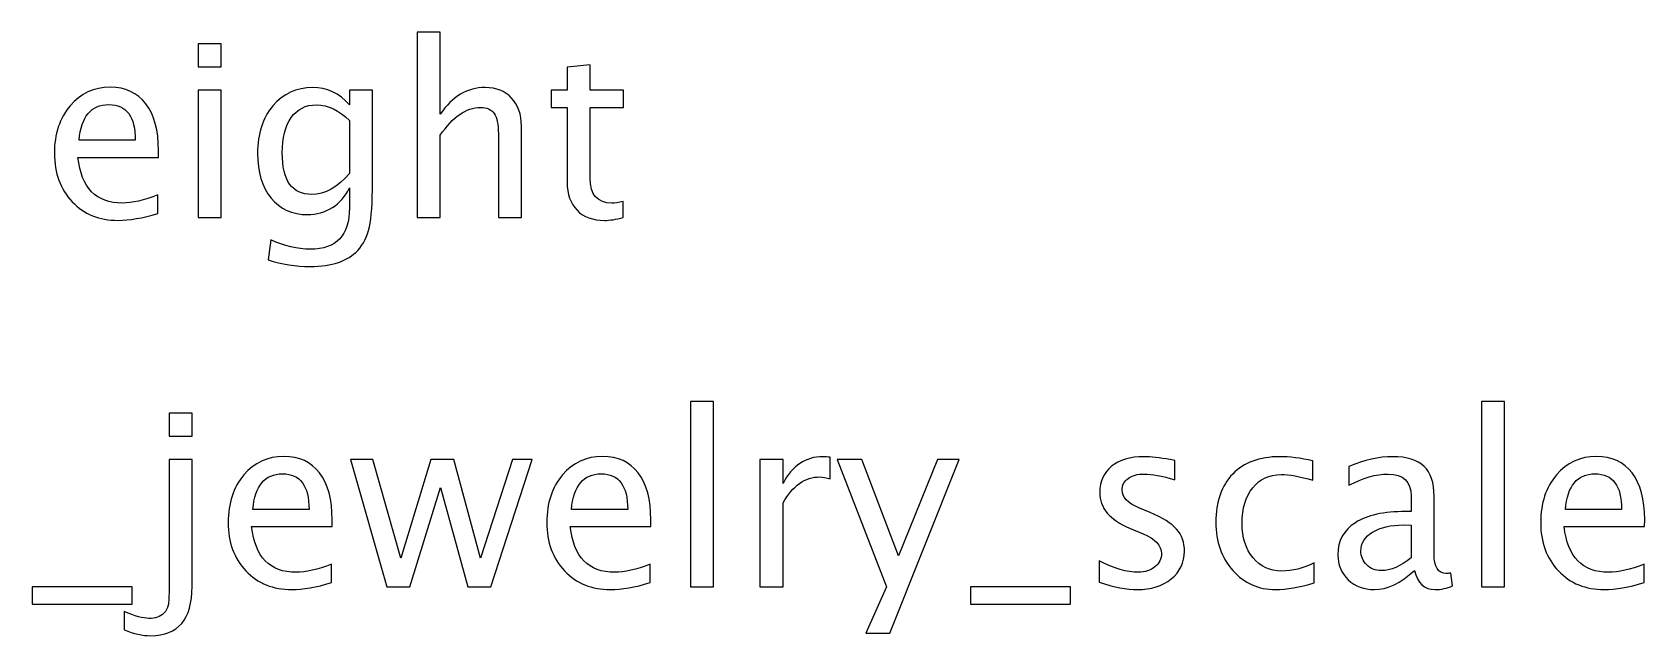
# Model space of a CAD drawing. Header units: centimetres. Extents: x -12.3 to 12.2, y -6 to 13.8.
# Drawn here: x 6.53 to 12.22, y 11.7 to 13.82 of the extents above; entities that cross this region are included whole.
import ezdxf

# ---------------------------------------------------------------- set-up
doc = ezdxf.new("R2010")
doc.units = ezdxf.units.CM
doc.header["$MEASUREMENT"] = 0
doc.layers.add('Layer 1', color=7, linetype='Continuous')

msp = doc.modelspace()

# ---------------------------------------------------------------- linework, layer by layer
at = {"layer": 'Layer 1'}
for points, knots in [([(7.891, 13.17044), (7.891, 13.17044), (7.891, 13.82322), (7.891, 13.82322), (7.891, 13.82322), (7.891, 13.82322), (7.97228, 13.82322), (7.97228, 13.82322), (7.97228, 13.82322), (7.97228, 13.82322), (7.97228, 13.53437), (7.97228, 13.53437), (7.97228, 13.53437), (8.01532, 13.59716), (8.0681, 13.62849), (8.13047, 13.62849), (8.13047, 13.62849), (8.1697, 13.62849), (8.20088, 13.61621), (8.22388, 13.59152), (8.22388, 13.59152), (8.24688, 13.56696), (8.25846, 13.5338), (8.25846, 13.49232), (8.25846, 13.49232), (8.25846, 13.49232), (8.25846, 13.17044), (8.25846, 13.17044), (8.25846, 13.17044), (8.25846, 13.17044), (8.17717, 13.17044), (8.17717, 13.17044), (8.17717, 13.17044), (8.17717, 13.17044), (8.17717, 13.46579), (8.17717, 13.46579), (8.17717, 13.46579), (8.17717, 13.49909), (8.17224, 13.5228), (8.1625, 13.53691), (8.1625, 13.53691), (8.15262, 13.55116), (8.13639, 13.55821), (8.11367, 13.55821), (8.11367, 13.55821), (8.06372, 13.55821), (8.01659, 13.52562), (7.97228, 13.46042), (7.97228, 13.46042), (7.97228, 13.46042), (7.97228, 13.17044), (7.97228, 13.17044), (7.97228, 13.17044), (7.97228, 13.17044), (7.891, 13.17044), (7.891, 13.17044)], [0, 0, 0, 0, 0.0666667, 0.0666667, 0.0666667, 0.0666667, 0.1333333, 0.1333333, 0.1333333, 0.1333333, 0.2, 0.2, 0.2, 0.2, 0.2666667, 0.2666667, 0.2666667, 0.2666667, 0.3333333, 0.3333333, 0.3333333, 0.3333333, 0.4, 0.4, 0.4, 0.4, 0.4666667, 0.4666667, 0.4666667, 0.4666667, 0.5333333, 0.5333333, 0.5333333, 0.5333333, 0.6, 0.6, 0.6, 0.6, 0.6666667, 0.6666667, 0.6666667, 0.6666667, 0.7333333, 0.7333333, 0.7333333, 0.7333333, 0.8, 0.8, 0.8, 0.8, 0.8666667, 0.8666667, 0.8666667, 0.8666667, 1, 1, 1, 1]), ([(7.11841, 13.7013), (7.11841, 13.7013), (7.11841, 13.78258), (7.11841, 13.78258), (7.11841, 13.78258), (7.11841, 13.78258), (7.19969, 13.78258), (7.19969, 13.78258), (7.19969, 13.78258), (7.19969, 13.78258), (7.19969, 13.7013), (7.19969, 13.7013), (7.19969, 13.7013), (7.19969, 13.7013), (7.11841, 13.7013), (7.11841, 13.7013)], [0, 0, 0, 0, 0.2, 0.2, 0.2, 0.2, 0.4, 0.4, 0.4, 0.4, 0.6, 0.6, 0.6, 0.6, 1, 1, 1, 1]), ([(8.61716, 13.17058), (8.59204, 13.16367), (8.57017, 13.16028), (8.55169, 13.16028), (8.55169, 13.16028), (8.5102, 13.16028), (8.47788, 13.17213), (8.45474, 13.19584), (8.45474, 13.19584), (8.43146, 13.21955), (8.41989, 13.25243), (8.41989, 13.29462), (8.41989, 13.29462), (8.41989, 13.29462), (8.41989, 13.55821), (8.41989, 13.55821), (8.41989, 13.55821), (8.41989, 13.55821), (8.36372, 13.55821), (8.36372, 13.55821), (8.36372, 13.55821), (8.36372, 13.55821), (8.36372, 13.61918), (8.36372, 13.61918), (8.36372, 13.61918), (8.36372, 13.61918), (8.41989, 13.61918), (8.41989, 13.61918), (8.41989, 13.61918), (8.41989, 13.61918), (8.41989, 13.70031), (8.41989, 13.70031), (8.41989, 13.70031), (8.41989, 13.70031), (8.50117, 13.70808), (8.50117, 13.70808), (8.50117, 13.70808), (8.50117, 13.70808), (8.50117, 13.61918), (8.50117, 13.61918), (8.50117, 13.61918), (8.50117, 13.61918), (8.61885, 13.61918), (8.61885, 13.61918), (8.61885, 13.61918), (8.61885, 13.61918), (8.61885, 13.55821), (8.61885, 13.55821), (8.61885, 13.55821), (8.61885, 13.55821), (8.50117, 13.55821), (8.50117, 13.55821), (8.50117, 13.55821), (8.50117, 13.55821), (8.50117, 13.30929), (8.50117, 13.30929), (8.50117, 13.30929), (8.50117, 13.25059), (8.52671, 13.22124), (8.57765, 13.22124), (8.57765, 13.22124), (8.58852, 13.22124), (8.60164, 13.22307), (8.61716, 13.2266), (8.61716, 13.2266), (8.61716, 13.2266), (8.61716, 13.17058), (8.61716, 13.17058)], [0, 0, 0, 0, 0.0555556, 0.0555556, 0.0555556, 0.0555556, 0.1111111, 0.1111111, 0.1111111, 0.1111111, 0.1666667, 0.1666667, 0.1666667, 0.1666667, 0.2222222, 0.2222222, 0.2222222, 0.2222222, 0.2777778, 0.2777778, 0.2777778, 0.2777778, 0.3333333, 0.3333333, 0.3333333, 0.3333333, 0.3888889, 0.3888889, 0.3888889, 0.3888889, 0.4444444, 0.4444444, 0.4444444, 0.4444444, 0.5, 0.5, 0.5, 0.5, 0.5555556, 0.5555556, 0.5555556, 0.5555556, 0.6111111, 0.6111111, 0.6111111, 0.6111111, 0.6666667, 0.6666667, 0.6666667, 0.6666667, 0.7222222, 0.7222222, 0.7222222, 0.7222222, 0.7777778, 0.7777778, 0.7777778, 0.7777778, 0.8333333, 0.8333333, 0.8333333, 0.8333333, 0.8888889, 0.8888889, 0.8888889, 0.8888889, 1, 1, 1, 1]), ([(6.97602, 13.18483), (6.92141, 13.16846), (6.87471, 13.16028), (6.83576, 13.16028), (6.83576, 13.16028), (6.7693, 13.16028), (6.71525, 13.18229), (6.67362, 13.22618), (6.67362, 13.22618), (6.63199, 13.27006), (6.61111, 13.32693), (6.61111, 13.39692), (6.61111, 13.39692), (6.61111, 13.4648), (6.62945, 13.52054), (6.66628, 13.56414), (6.66628, 13.56414), (6.70311, 13.6076), (6.75025, 13.62934), (6.80768, 13.62934), (6.80768, 13.62934), (6.86201, 13.62934), (6.90406, 13.61), (6.93369, 13.57134), (6.93369, 13.57134), (6.96332, 13.53267), (6.97814, 13.47792), (6.97814, 13.40694), (6.97814, 13.40694), (6.97814, 13.40694), (6.97772, 13.38211), (6.97772, 13.38211), (6.97772, 13.38211), (6.97772, 13.38211), (6.69408, 13.38211), (6.69408, 13.38211), (6.69408, 13.38211), (6.70594, 13.27486), (6.75829, 13.22124), (6.851, 13.22124), (6.851, 13.22124), (6.88501, 13.22124), (6.92664, 13.23084), (6.97602, 13.25003), (6.97602, 13.25003), (6.97602, 13.25003), (6.97602, 13.18483), (6.97602, 13.18483)], [0, 0, 0, 0, 0.0769231, 0.0769231, 0.0769231, 0.0769231, 0.1538462, 0.1538462, 0.1538462, 0.1538462, 0.2307692, 0.2307692, 0.2307692, 0.2307692, 0.3076923, 0.3076923, 0.3076923, 0.3076923, 0.3846154, 0.3846154, 0.3846154, 0.3846154, 0.4615385, 0.4615385, 0.4615385, 0.4615385, 0.5384615, 0.5384615, 0.5384615, 0.5384615, 0.6153846, 0.6153846, 0.6153846, 0.6153846, 0.6923077, 0.6923077, 0.6923077, 0.6923077, 0.7692308, 0.7692308, 0.7692308, 0.7692308, 0.8461538, 0.8461538, 0.8461538, 0.8461538, 1, 1, 1, 1]), ([(7.11841, 13.17044), (7.11841, 13.17044), (7.11841, 13.61918), (7.11841, 13.61918), (7.11841, 13.61918), (7.11841, 13.61918), (7.19969, 13.61918), (7.19969, 13.61918), (7.19969, 13.61918), (7.19969, 13.61918), (7.19969, 13.17044), (7.19969, 13.17044), (7.19969, 13.17044), (7.19969, 13.17044), (7.11841, 13.17044), (7.11841, 13.17044)], [0, 0, 0, 0, 0.2, 0.2, 0.2, 0.2, 0.4, 0.4, 0.4, 0.4, 0.6, 0.6, 0.6, 0.6, 1, 1, 1, 1]), ([(7.36479, 13.02143), (7.36479, 13.02143), (7.37439, 13.0917), (7.37439, 13.0917), (7.37439, 13.0917), (7.42152, 13.06969), (7.46823, 13.05868), (7.51437, 13.05868), (7.51437, 13.05868), (7.60595, 13.05868), (7.65181, 13.10722), (7.65181, 13.20417), (7.65181, 13.20417), (7.65181, 13.20417), (7.65181, 13.27472), (7.65181, 13.27472), (7.65181, 13.27472), (7.6377, 13.24495), (7.61767, 13.22195), (7.59156, 13.20544), (7.59156, 13.20544), (7.56545, 13.18893), (7.53639, 13.1806), (7.50435, 13.1806), (7.50435, 13.1806), (7.45003, 13.1806), (7.40699, 13.20007), (7.37524, 13.23902), (7.37524, 13.23902), (7.34349, 13.27797), (7.32754, 13.33074), (7.32754, 13.39735), (7.32754, 13.39735), (7.32754, 13.4655), (7.3456, 13.5211), (7.38173, 13.56414), (7.38173, 13.56414), (7.41799, 13.60704), (7.4647, 13.62849), (7.52213, 13.62849), (7.52213, 13.62849), (7.57237, 13.62849), (7.61569, 13.60817), (7.65181, 13.56739), (7.65181, 13.56739), (7.65181, 13.56739), (7.65181, 13.61918), (7.65181, 13.61918), (7.65181, 13.61918), (7.65181, 13.61918), (7.7331, 13.61918), (7.7331, 13.61918), (7.7331, 13.61918), (7.7331, 13.61918), (7.7331, 13.29292), (7.7331, 13.29292), (7.7331, 13.29292), (7.7331, 13.22279), (7.72943, 13.17086), (7.72209, 13.13714), (7.72209, 13.13714), (7.71489, 13.10341), (7.70106, 13.07575), (7.68102, 13.05431), (7.68102, 13.05431), (7.64546, 13.01663), (7.58987, 12.99772), (7.51437, 12.99772), (7.51437, 12.99772), (7.46258, 12.99772), (7.41277, 13.00562), (7.36479, 13.02143)], [0, 0, 0, 0, 0.0526316, 0.0526316, 0.0526316, 0.0526316, 0.1052632, 0.1052632, 0.1052632, 0.1052632, 0.1578947, 0.1578947, 0.1578947, 0.1578947, 0.2105263, 0.2105263, 0.2105263, 0.2105263, 0.2631579, 0.2631579, 0.2631579, 0.2631579, 0.3157895, 0.3157895, 0.3157895, 0.3157895, 0.3684211, 0.3684211, 0.3684211, 0.3684211, 0.4210526, 0.4210526, 0.4210526, 0.4210526, 0.4736842, 0.4736842, 0.4736842, 0.4736842, 0.5263158, 0.5263158, 0.5263158, 0.5263158, 0.5789474, 0.5789474, 0.5789474, 0.5789474, 0.6315789, 0.6315789, 0.6315789, 0.6315789, 0.6842105, 0.6842105, 0.6842105, 0.6842105, 0.7368421, 0.7368421, 0.7368421, 0.7368421, 0.7894737, 0.7894737, 0.7894737, 0.7894737, 0.8421053, 0.8421053, 0.8421053, 0.8421053, 0.8947368, 0.8947368, 0.8947368, 0.8947368, 1, 1, 1, 1]), ([(6.69832, 13.44307), (6.69832, 13.44307), (6.89644, 13.44307), (6.89644, 13.44307), (6.89644, 13.44307), (6.89644, 13.52661), (6.86525, 13.56837), (6.80302, 13.56837), (6.80302, 13.56837), (6.74037, 13.56837), (6.70551, 13.52661), (6.69832, 13.44307)], [0, 0, 0, 0, 0.25, 0.25, 0.25, 0.25, 0.5, 0.5, 0.5, 0.5, 1, 1, 1, 1]), ([(7.65181, 13.32566), (7.65181, 13.32566), (7.65181, 13.51179), (7.65181, 13.51179), (7.65181, 13.51179), (7.61597, 13.5489), (7.57688, 13.56753), (7.53469, 13.56753), (7.53469, 13.56753), (7.49716, 13.56753), (7.46781, 13.55257), (7.44664, 13.52251), (7.44664, 13.52251), (7.42533, 13.4926), (7.41475, 13.45097), (7.41475, 13.39791), (7.41475, 13.39791), (7.41475, 13.3004), (7.44932, 13.25172), (7.51861, 13.25172), (7.51861, 13.25172), (7.56574, 13.25172), (7.61019, 13.27641), (7.65181, 13.32566)], [0, 0, 0, 0, 0.1428571, 0.1428571, 0.1428571, 0.1428571, 0.2857143, 0.2857143, 0.2857143, 0.2857143, 0.4285714, 0.4285714, 0.4285714, 0.4285714, 0.5714286, 0.5714286, 0.5714286, 0.5714286, 0.7142857, 0.7142857, 0.7142857, 0.7142857, 1, 1, 1, 1]), ([(8.85535, 11.8694), (8.85535, 11.8694), (8.85535, 12.52218), (8.85535, 12.52218), (8.85535, 12.52218), (8.85535, 12.52218), (8.93663, 12.52218), (8.93663, 12.52218), (8.93663, 12.52218), (8.93663, 12.52218), (8.93663, 11.8694), (8.93663, 11.8694), (8.93663, 11.8694), (8.93663, 11.8694), (8.85535, 11.8694), (8.85535, 11.8694)], [0, 0, 0, 0, 0.2, 0.2, 0.2, 0.2, 0.4, 0.4, 0.4, 0.4, 0.6, 0.6, 0.6, 0.6, 1, 1, 1, 1]), ([(11.645, 11.8694), (11.645, 11.8694), (11.645, 12.52218), (11.645, 12.52218), (11.645, 12.52218), (11.645, 12.52218), (11.72628, 12.52218), (11.72628, 12.52218), (11.72628, 12.52218), (11.72628, 12.52218), (11.72628, 11.8694), (11.72628, 11.8694), (11.72628, 11.8694), (11.72628, 11.8694), (11.645, 11.8694), (11.645, 11.8694)], [0, 0, 0, 0, 0.2, 0.2, 0.2, 0.2, 0.4, 0.4, 0.4, 0.4, 0.6, 0.6, 0.6, 0.6, 1, 1, 1, 1]), ([(7.01553, 12.40026), (7.01553, 12.40026), (7.01553, 12.48154), (7.01553, 12.48154), (7.01553, 12.48154), (7.01553, 12.48154), (7.09681, 12.48154), (7.09681, 12.48154), (7.09681, 12.48154), (7.09681, 12.48154), (7.09681, 12.40026), (7.09681, 12.40026), (7.09681, 12.40026), (7.09681, 12.40026), (7.01553, 12.40026), (7.01553, 12.40026)], [0, 0, 0, 0, 0.2, 0.2, 0.2, 0.2, 0.4, 0.4, 0.4, 0.4, 0.6, 0.6, 0.6, 0.6, 1, 1, 1, 1]), ([(6.8572, 11.717), (6.8572, 11.717), (6.8572, 11.78219), (6.8572, 11.78219), (6.8572, 11.78219), (6.8953, 11.76582), (6.92437, 11.75764), (6.94427, 11.75764), (6.94427, 11.75764), (6.96684, 11.75764), (6.98448, 11.76371), (6.9969, 11.77584), (6.9969, 11.77584), (7.00523, 11.78403), (7.01031, 11.79348), (7.01242, 11.80392), (7.01242, 11.80392), (7.01454, 11.81437), (7.01553, 11.83624), (7.01553, 11.86954), (7.01553, 11.86954), (7.01553, 11.86954), (7.01553, 12.31814), (7.01553, 12.31814), (7.01553, 12.31814), (7.01553, 12.31814), (7.09681, 12.31814), (7.09681, 12.31814), (7.09681, 12.31814), (7.09681, 12.31814), (7.09681, 11.86968), (7.09681, 11.86968), (7.09681, 11.86968), (7.09681, 11.75439), (7.04812, 11.69668), (6.95062, 11.69668), (6.95062, 11.69668), (6.92169, 11.69668), (6.8905, 11.70345), (6.8572, 11.717)], [0, 0, 0, 0, 0.0909091, 0.0909091, 0.0909091, 0.0909091, 0.1818182, 0.1818182, 0.1818182, 0.1818182, 0.2727273, 0.2727273, 0.2727273, 0.2727273, 0.3636364, 0.3636364, 0.3636364, 0.3636364, 0.4545455, 0.4545455, 0.4545455, 0.4545455, 0.5454545, 0.5454545, 0.5454545, 0.5454545, 0.6363636, 0.6363636, 0.6363636, 0.6363636, 0.7272727, 0.7272727, 0.7272727, 0.7272727, 0.8181818, 0.8181818, 0.8181818, 0.8181818, 1, 1, 1, 1]), ([(7.58886, 11.88379), (7.53425, 11.86742), (7.48755, 11.85924), (7.4486, 11.85924), (7.4486, 11.85924), (7.38214, 11.85924), (7.32809, 11.88125), (7.28646, 11.92514), (7.28646, 11.92514), (7.24483, 11.96902), (7.22395, 12.02589), (7.22395, 12.09588), (7.22395, 12.09588), (7.22395, 12.16376), (7.24229, 12.2195), (7.27912, 12.2631), (7.27912, 12.2631), (7.31595, 12.30656), (7.36309, 12.3283), (7.42052, 12.3283), (7.42052, 12.3283), (7.47485, 12.3283), (7.5169, 12.30896), (7.54653, 12.2703), (7.54653, 12.2703), (7.57616, 12.23163), (7.59098, 12.17688), (7.59098, 12.1059), (7.59098, 12.1059), (7.59098, 12.1059), (7.59056, 12.08107), (7.59056, 12.08107), (7.59056, 12.08107), (7.59056, 12.08107), (7.30692, 12.08107), (7.30692, 12.08107), (7.30692, 12.08107), (7.31878, 11.97382), (7.37113, 11.9202), (7.46384, 11.9202), (7.46384, 11.9202), (7.49785, 11.9202), (7.53948, 11.9298), (7.58886, 11.94899), (7.58886, 11.94899), (7.58886, 11.94899), (7.58886, 11.88379), (7.58886, 11.88379)], [0, 0, 0, 0, 0.0769231, 0.0769231, 0.0769231, 0.0769231, 0.1538462, 0.1538462, 0.1538462, 0.1538462, 0.2307692, 0.2307692, 0.2307692, 0.2307692, 0.3076923, 0.3076923, 0.3076923, 0.3076923, 0.3846154, 0.3846154, 0.3846154, 0.3846154, 0.4615385, 0.4615385, 0.4615385, 0.4615385, 0.5384615, 0.5384615, 0.5384615, 0.5384615, 0.6153846, 0.6153846, 0.6153846, 0.6153846, 0.6923077, 0.6923077, 0.6923077, 0.6923077, 0.7692308, 0.7692308, 0.7692308, 0.7692308, 0.8461538, 0.8461538, 0.8461538, 0.8461538, 1, 1, 1, 1]), ([(7.78374, 11.8694), (7.78374, 11.8694), (7.65505, 12.31814), (7.65505, 12.31814), (7.65505, 12.31814), (7.65505, 12.31814), (7.73435, 12.31814), (7.73435, 12.31814), (7.73435, 12.31814), (7.73435, 12.31814), (7.83299, 11.96973), (7.83299, 11.96973), (7.83299, 11.96973), (7.83299, 11.96973), (7.93939, 12.31814), (7.93939, 12.31814), (7.93939, 12.31814), (7.93939, 12.31814), (8.02067, 12.31814), (8.02067, 12.31814), (8.02067, 12.31814), (8.02067, 12.31814), (8.11423, 11.97029), (8.11423, 11.97029), (8.11423, 11.97029), (8.11423, 11.97029), (8.2274, 12.31814), (8.2274, 12.31814), (8.2274, 12.31814), (8.2274, 12.31814), (8.29683, 12.31814), (8.29683, 12.31814), (8.29683, 12.31814), (8.29683, 12.31814), (8.15035, 11.8694), (8.15035, 11.8694), (8.15035, 11.8694), (8.15035, 11.8694), (8.06907, 11.8694), (8.06907, 11.8694), (8.06907, 11.8694), (8.06907, 11.8694), (7.97283, 12.21936), (7.97283, 12.21936), (7.97283, 12.21936), (7.97283, 12.21936), (7.86502, 11.8694), (7.86502, 11.8694), (7.86502, 11.8694), (7.86502, 11.8694), (7.78374, 11.8694), (7.78374, 11.8694)], [0, 0, 0, 0, 0.0714286, 0.0714286, 0.0714286, 0.0714286, 0.1428571, 0.1428571, 0.1428571, 0.1428571, 0.2142857, 0.2142857, 0.2142857, 0.2142857, 0.2857143, 0.2857143, 0.2857143, 0.2857143, 0.3571429, 0.3571429, 0.3571429, 0.3571429, 0.4285714, 0.4285714, 0.4285714, 0.4285714, 0.5, 0.5, 0.5, 0.5, 0.5714286, 0.5714286, 0.5714286, 0.5714286, 0.6428571, 0.6428571, 0.6428571, 0.6428571, 0.7142857, 0.7142857, 0.7142857, 0.7142857, 0.7857143, 0.7857143, 0.7857143, 0.7857143, 0.8571429, 0.8571429, 0.8571429, 0.8571429, 1, 1, 1, 1]), ([(8.71296, 11.88379), (8.65835, 11.86742), (8.61165, 11.85924), (8.5727, 11.85924), (8.5727, 11.85924), (8.50624, 11.85924), (8.45219, 11.88125), (8.41056, 11.92514), (8.41056, 11.92514), (8.36893, 11.96902), (8.34805, 12.02589), (8.34805, 12.09588), (8.34805, 12.09588), (8.34805, 12.16376), (8.36639, 12.2195), (8.40322, 12.2631), (8.40322, 12.2631), (8.44005, 12.30656), (8.48719, 12.3283), (8.54462, 12.3283), (8.54462, 12.3283), (8.59895, 12.3283), (8.641, 12.30896), (8.67063, 12.2703), (8.67063, 12.2703), (8.70026, 12.23163), (8.71508, 12.17688), (8.71508, 12.1059), (8.71508, 12.1059), (8.71508, 12.1059), (8.71466, 12.08107), (8.71466, 12.08107), (8.71466, 12.08107), (8.71466, 12.08107), (8.43102, 12.08107), (8.43102, 12.08107), (8.43102, 12.08107), (8.44288, 11.97382), (8.49523, 11.9202), (8.58794, 11.9202), (8.58794, 11.9202), (8.62195, 11.9202), (8.66358, 11.9298), (8.71296, 11.94899), (8.71296, 11.94899), (8.71296, 11.94899), (8.71296, 11.88379), (8.71296, 11.88379)], [0, 0, 0, 0, 0.0769231, 0.0769231, 0.0769231, 0.0769231, 0.1538462, 0.1538462, 0.1538462, 0.1538462, 0.2307692, 0.2307692, 0.2307692, 0.2307692, 0.3076923, 0.3076923, 0.3076923, 0.3076923, 0.3846154, 0.3846154, 0.3846154, 0.3846154, 0.4615385, 0.4615385, 0.4615385, 0.4615385, 0.5384615, 0.5384615, 0.5384615, 0.5384615, 0.6153846, 0.6153846, 0.6153846, 0.6153846, 0.6923077, 0.6923077, 0.6923077, 0.6923077, 0.7692308, 0.7692308, 0.7692308, 0.7692308, 0.8461538, 0.8461538, 0.8461538, 0.8461538, 1, 1, 1, 1]), ([(9.10004, 11.8694), (9.10004, 11.8694), (9.10004, 12.31814), (9.10004, 12.31814), (9.10004, 12.31814), (9.10004, 12.31814), (9.18132, 12.31814), (9.18132, 12.31814), (9.18132, 12.31814), (9.18132, 12.31814), (9.18132, 12.23333), (9.18132, 12.23333), (9.18132, 12.23333), (9.21364, 12.29612), (9.26048, 12.32745), (9.32201, 12.32745), (9.32201, 12.32745), (9.33033, 12.32745), (9.33908, 12.32674), (9.34811, 12.32533), (9.34811, 12.32533), (9.34811, 12.32533), (9.34811, 12.24927), (9.34811, 12.24927), (9.34811, 12.24927), (9.334, 12.25393), (9.32159, 12.25633), (9.31086, 12.25633), (9.31086, 12.25633), (9.25921, 12.25633), (9.21603, 12.22585), (9.18132, 12.16475), (9.18132, 12.16475), (9.18132, 12.16475), (9.18132, 11.8694), (9.18132, 11.8694), (9.18132, 11.8694), (9.18132, 11.8694), (9.10004, 11.8694), (9.10004, 11.8694)], [0, 0, 0, 0, 0.0909091, 0.0909091, 0.0909091, 0.0909091, 0.1818182, 0.1818182, 0.1818182, 0.1818182, 0.2727273, 0.2727273, 0.2727273, 0.2727273, 0.3636364, 0.3636364, 0.3636364, 0.3636364, 0.4545455, 0.4545455, 0.4545455, 0.4545455, 0.5454545, 0.5454545, 0.5454545, 0.5454545, 0.6363636, 0.6363636, 0.6363636, 0.6363636, 0.7272727, 0.7272727, 0.7272727, 0.7272727, 0.8181818, 0.8181818, 0.8181818, 0.8181818, 1, 1, 1, 1]), ([(9.473, 11.70599), (9.473, 11.70599), (9.54581, 11.86884), (9.54581, 11.86884), (9.54581, 11.86884), (9.54581, 11.86884), (9.37196, 12.31814), (9.37196, 12.31814), (9.37196, 12.31814), (9.37196, 12.31814), (9.45917, 12.31814), (9.45917, 12.31814), (9.45917, 12.31814), (9.45917, 12.31814), (9.58843, 11.97834), (9.58843, 11.97834), (9.58843, 11.97834), (9.58843, 11.97834), (9.72629, 12.31814), (9.72629, 12.31814), (9.72629, 12.31814), (9.72629, 12.31814), (9.80292, 12.31814), (9.80292, 12.31814), (9.80292, 12.31814), (9.80292, 12.31814), (9.55767, 11.70599), (9.55767, 11.70599), (9.55767, 11.70599), (9.55767, 11.70599), (9.473, 11.70599), (9.473, 11.70599)], [0, 0, 0, 0, 0.1111111, 0.1111111, 0.1111111, 0.1111111, 0.2222222, 0.2222222, 0.2222222, 0.2222222, 0.3333333, 0.3333333, 0.3333333, 0.3333333, 0.4444444, 0.4444444, 0.4444444, 0.4444444, 0.5555556, 0.5555556, 0.5555556, 0.5555556, 0.6666667, 0.6666667, 0.6666667, 0.6666667, 0.7777778, 0.7777778, 0.7777778, 0.7777778, 1, 1, 1, 1]), ([(10.29611, 11.88549), (10.29611, 11.88549), (10.29611, 11.95999), (10.29611, 11.95999), (10.29611, 11.95999), (10.34931, 11.93346), (10.39546, 11.9202), (10.43483, 11.9202), (10.43483, 11.9202), (10.45825, 11.9202), (10.47772, 11.92655), (10.49311, 11.93925), (10.49311, 11.93925), (10.50849, 11.95181), (10.51625, 11.96761), (10.51625, 11.98666), (10.51625, 11.98666), (10.51625, 12.01446), (10.49466, 12.03746), (10.45148, 12.05567), (10.45148, 12.05567), (10.45148, 12.05567), (10.40392, 12.07585), (10.40392, 12.07585), (10.40392, 12.07585), (10.33379, 12.10492), (10.29865, 12.14697), (10.29865, 12.20158), (10.29865, 12.20158), (10.29865, 12.24066), (10.31248, 12.27143), (10.34014, 12.29386), (10.34014, 12.29386), (10.3678, 12.3163), (10.40576, 12.32745), (10.45388, 12.32745), (10.45388, 12.32745), (10.47885, 12.32745), (10.5099, 12.32406), (10.54673, 12.31715), (10.54673, 12.31715), (10.54673, 12.31715), (10.56366, 12.3139), (10.56366, 12.3139), (10.56366, 12.3139), (10.56366, 12.3139), (10.56366, 12.24617), (10.56366, 12.24617), (10.56366, 12.24617), (10.51836, 12.25971), (10.48224, 12.26649), (10.45529, 12.26649), (10.45529, 12.26649), (10.43158, 12.26649), (10.41281, 12.26127), (10.39856, 12.25097), (10.39856, 12.25097), (10.38445, 12.24066), (10.37739, 12.22684), (10.37739, 12.20948), (10.37739, 12.20948), (10.37739, 12.18507), (10.39715, 12.16432), (10.4368, 12.14753), (10.4368, 12.14753), (10.4368, 12.14753), (10.47589, 12.13102), (10.47589, 12.13102), (10.47589, 12.13102), (10.5202, 12.11239), (10.55153, 12.09264), (10.56987, 12.0719), (10.56987, 12.0719), (10.58836, 12.05115), (10.59753, 12.02519), (10.59753, 11.99414), (10.59753, 11.99414), (10.59753, 11.95477), (10.58201, 11.92246), (10.55082, 11.8972), (10.55082, 11.8972), (10.51978, 11.87194), (10.47998, 11.85924), (10.43158, 11.85924), (10.43158, 11.85924), (10.39433, 11.85924), (10.34931, 11.86799), (10.29611, 11.88549)], [0, 0, 0, 0, 0.0434783, 0.0434783, 0.0434783, 0.0434783, 0.0869565, 0.0869565, 0.0869565, 0.0869565, 0.1304348, 0.1304348, 0.1304348, 0.1304348, 0.173913, 0.173913, 0.173913, 0.173913, 0.2173913, 0.2173913, 0.2173913, 0.2173913, 0.2608696, 0.2608696, 0.2608696, 0.2608696, 0.3043478, 0.3043478, 0.3043478, 0.3043478, 0.3478261, 0.3478261, 0.3478261, 0.3478261, 0.3913043, 0.3913043, 0.3913043, 0.3913043, 0.4347826, 0.4347826, 0.4347826, 0.4347826, 0.4782609, 0.4782609, 0.4782609, 0.4782609, 0.5217391, 0.5217391, 0.5217391, 0.5217391, 0.5652174, 0.5652174, 0.5652174, 0.5652174, 0.6086957, 0.6086957, 0.6086957, 0.6086957, 0.6521739, 0.6521739, 0.6521739, 0.6521739, 0.6956522, 0.6956522, 0.6956522, 0.6956522, 0.7391304, 0.7391304, 0.7391304, 0.7391304, 0.7826087, 0.7826087, 0.7826087, 0.7826087, 0.826087, 0.826087, 0.826087, 0.826087, 0.8695652, 0.8695652, 0.8695652, 0.8695652, 0.9130435, 0.9130435, 0.9130435, 0.9130435, 1, 1, 1, 1]), ([(11.05543, 11.88295), (11.0028, 11.86714), (10.95736, 11.85924), (10.91912, 11.85924), (10.91912, 11.85924), (10.85844, 11.85924), (10.80821, 11.88168), (10.76827, 11.92641), (10.76827, 11.92641), (10.72834, 11.97128), (10.7083, 12.02787), (10.7083, 12.09603), (10.7083, 12.09603), (10.7083, 12.16884), (10.72806, 12.22571), (10.76757, 12.26635), (10.76757, 12.26635), (10.80708, 12.30713), (10.86225, 12.32745), (10.93309, 12.32745), (10.93309, 12.32745), (10.96795, 12.32745), (11.00717, 12.32265), (11.05035, 12.31306), (11.05035, 12.31306), (11.05035, 12.31306), (11.05035, 12.24447), (11.05035, 12.24447), (11.05035, 12.24447), (11.00449, 12.25802), (10.9671, 12.26479), (10.93831, 12.26479), (10.93831, 12.26479), (10.89654, 12.26479), (10.8631, 12.24913), (10.83812, 12.21795), (10.83812, 12.21795), (10.81315, 12.18676), (10.80059, 12.14513), (10.80059, 12.0932), (10.80059, 12.0932), (10.80059, 12.04283), (10.81357, 12.00219), (10.83939, 11.971), (10.83939, 11.971), (10.86522, 11.93996), (10.89894, 11.92443), (10.94085, 11.92443), (10.94085, 11.92443), (10.97796, 11.92443), (11.01606, 11.93403), (11.05543, 11.95322), (11.05543, 11.95322), (11.05543, 11.95322), (11.05543, 11.88295), (11.05543, 11.88295)], [0, 0, 0, 0, 0.0666667, 0.0666667, 0.0666667, 0.0666667, 0.1333333, 0.1333333, 0.1333333, 0.1333333, 0.2, 0.2, 0.2, 0.2, 0.2666667, 0.2666667, 0.2666667, 0.2666667, 0.3333333, 0.3333333, 0.3333333, 0.3333333, 0.4, 0.4, 0.4, 0.4, 0.4666667, 0.4666667, 0.4666667, 0.4666667, 0.5333333, 0.5333333, 0.5333333, 0.5333333, 0.6, 0.6, 0.6, 0.6, 0.6666667, 0.6666667, 0.6666667, 0.6666667, 0.7333333, 0.7333333, 0.7333333, 0.7333333, 0.8, 0.8, 0.8, 0.8, 0.8666667, 0.8666667, 0.8666667, 0.8666667, 1, 1, 1, 1]), ([(11.40878, 11.92655), (11.35996, 11.88168), (11.31297, 11.85924), (11.26781, 11.85924), (11.26781, 11.85924), (11.2307, 11.85924), (11.1998, 11.87081), (11.17538, 11.89409), (11.17538, 11.89409), (11.15083, 11.91738), (11.13855, 11.94673), (11.13855, 11.98215), (11.13855, 11.98215), (11.13855, 12.03111), (11.15916, 12.06879), (11.20036, 12.09504), (11.20036, 12.09504), (11.24157, 12.12128), (11.30069, 12.13441), (11.37774, 12.13441), (11.37774, 12.13441), (11.37774, 12.13441), (11.39679, 12.13441), (11.39679, 12.13441), (11.39679, 12.13441), (11.39679, 12.13441), (11.39679, 12.18845), (11.39679, 12.18845), (11.39679, 12.18845), (11.39679, 12.24052), (11.36969, 12.26649), (11.31537, 12.26649), (11.31537, 12.26649), (11.27332, 12.26649), (11.22731, 12.25322), (11.1775, 12.22669), (11.1775, 12.22669), (11.1775, 12.22669), (11.1775, 12.29358), (11.1775, 12.29358), (11.1775, 12.29358), (11.23225, 12.31616), (11.2839, 12.32745), (11.3323, 12.32745), (11.3323, 12.32745), (11.38211, 12.32745), (11.41894, 12.31616), (11.44251, 12.29344), (11.44251, 12.29344), (11.46621, 12.27072), (11.47807, 12.23573), (11.47807, 12.18845), (11.47807, 12.18845), (11.47807, 12.18845), (11.47807, 11.98568), (11.47807, 11.98568), (11.47807, 11.98568), (11.47807, 11.93925), (11.49232, 11.91597), (11.52097, 11.91597), (11.52097, 11.91597), (11.52449, 11.91597), (11.52972, 11.91653), (11.53663, 11.91766), (11.53663, 11.91766), (11.53663, 11.91766), (11.54242, 11.8725), (11.54242, 11.8725), (11.54242, 11.8725), (11.52393, 11.86361), (11.50361, 11.85924), (11.48131, 11.85924), (11.48131, 11.85924), (11.44335, 11.85924), (11.41922, 11.88168), (11.40878, 11.92655)], [0, 0, 0, 0, 0.05, 0.05, 0.05, 0.05, 0.1, 0.1, 0.1, 0.1, 0.15, 0.15, 0.15, 0.15, 0.2, 0.2, 0.2, 0.2, 0.25, 0.25, 0.25, 0.25, 0.3, 0.3, 0.3, 0.3, 0.35, 0.35, 0.35, 0.35, 0.4, 0.4, 0.4, 0.4, 0.45, 0.45, 0.45, 0.45, 0.5, 0.5, 0.5, 0.5, 0.55, 0.55, 0.55, 0.55, 0.6, 0.6, 0.6, 0.6, 0.65, 0.65, 0.65, 0.65, 0.7, 0.7, 0.7, 0.7, 0.75, 0.75, 0.75, 0.75, 0.8, 0.8, 0.8, 0.8, 0.85, 0.85, 0.85, 0.85, 0.9, 0.9, 0.9, 0.9, 1, 1, 1, 1]), ([(12.21904, 11.88379), (12.16443, 11.86742), (12.11773, 11.85924), (12.07878, 11.85924), (12.07878, 11.85924), (12.01232, 11.85924), (11.95827, 11.88125), (11.91664, 11.92514), (11.91664, 11.92514), (11.87501, 11.96902), (11.85413, 12.02589), (11.85413, 12.09588), (11.85413, 12.09588), (11.85413, 12.16376), (11.87247, 12.2195), (11.9093, 12.2631), (11.9093, 12.2631), (11.94613, 12.30656), (11.99327, 12.3283), (12.0507, 12.3283), (12.0507, 12.3283), (12.10503, 12.3283), (12.14708, 12.30896), (12.17671, 12.2703), (12.17671, 12.2703), (12.20634, 12.23163), (12.22116, 12.17688), (12.22116, 12.1059), (12.22116, 12.1059), (12.22116, 12.1059), (12.22074, 12.08107), (12.22074, 12.08107), (12.22074, 12.08107), (12.22074, 12.08107), (11.9371, 12.08107), (11.9371, 12.08107), (11.9371, 12.08107), (11.94896, 11.97382), (12.00131, 11.9202), (12.09402, 11.9202), (12.09402, 11.9202), (12.12803, 11.9202), (12.16966, 11.9298), (12.21904, 11.94899), (12.21904, 11.94899), (12.21904, 11.94899), (12.21904, 11.88379), (12.21904, 11.88379)], [0, 0, 0, 0, 0.0769231, 0.0769231, 0.0769231, 0.0769231, 0.1538462, 0.1538462, 0.1538462, 0.1538462, 0.2307692, 0.2307692, 0.2307692, 0.2307692, 0.3076923, 0.3076923, 0.3076923, 0.3076923, 0.3846154, 0.3846154, 0.3846154, 0.3846154, 0.4615385, 0.4615385, 0.4615385, 0.4615385, 0.5384615, 0.5384615, 0.5384615, 0.5384615, 0.6153846, 0.6153846, 0.6153846, 0.6153846, 0.6923077, 0.6923077, 0.6923077, 0.6923077, 0.7692308, 0.7692308, 0.7692308, 0.7692308, 0.8461538, 0.8461538, 0.8461538, 0.8461538, 1, 1, 1, 1]), ([(7.31116, 12.14203), (7.31116, 12.14203), (7.50928, 12.14203), (7.50928, 12.14203), (7.50928, 12.14203), (7.50928, 12.22557), (7.47809, 12.26733), (7.41586, 12.26733), (7.41586, 12.26733), (7.35321, 12.26733), (7.31835, 12.22557), (7.31116, 12.14203)], [0, 0, 0, 0, 0.25, 0.25, 0.25, 0.25, 0.5, 0.5, 0.5, 0.5, 1, 1, 1, 1]), ([(8.43526, 12.14203), (8.43526, 12.14203), (8.63338, 12.14203), (8.63338, 12.14203), (8.63338, 12.14203), (8.63338, 12.22557), (8.60219, 12.26733), (8.53996, 12.26733), (8.53996, 12.26733), (8.47731, 12.26733), (8.44245, 12.22557), (8.43526, 12.14203)], [0, 0, 0, 0, 0.25, 0.25, 0.25, 0.25, 0.5, 0.5, 0.5, 0.5, 1, 1, 1, 1]), ([(11.94134, 12.14203), (11.94134, 12.14203), (12.13946, 12.14203), (12.13946, 12.14203), (12.13946, 12.14203), (12.13946, 12.22557), (12.10827, 12.26733), (12.04604, 12.26733), (12.04604, 12.26733), (11.98339, 12.26733), (11.94853, 12.22557), (11.94134, 12.14203)], [0, 0, 0, 0, 0.25, 0.25, 0.25, 0.25, 0.5, 0.5, 0.5, 0.5, 1, 1, 1, 1]), ([(11.39679, 11.97086), (11.39679, 11.97086), (11.39679, 12.08615), (11.39679, 12.08615), (11.39679, 12.08615), (11.39679, 12.08615), (11.37068, 12.08699), (11.37068, 12.08699), (11.37068, 12.08699), (11.32553, 12.08699), (11.28912, 12.07867), (11.26132, 12.06202), (11.26132, 12.06202), (11.23366, 12.04523), (11.21983, 12.02307), (11.21983, 11.99541), (11.21983, 11.99541), (11.21983, 11.97608), (11.22675, 11.95971), (11.24044, 11.94631), (11.24044, 11.94631), (11.25427, 11.9329), (11.27106, 11.92613), (11.29095, 11.92613), (11.29095, 11.92613), (11.32482, 11.92613), (11.3601, 11.94108), (11.39679, 11.97086)], [0, 0, 0, 0, 0.125, 0.125, 0.125, 0.125, 0.25, 0.25, 0.25, 0.25, 0.375, 0.375, 0.375, 0.375, 0.5, 0.5, 0.5, 0.5, 0.625, 0.625, 0.625, 0.625, 0.75, 0.75, 0.75, 0.75, 1, 1, 1, 1]), ([(6.53292, 11.80844), (6.53292, 11.80844), (6.53292, 11.8694), (6.53292, 11.8694), (6.53292, 11.8694), (6.53292, 11.8694), (6.88513, 11.8694), (6.88513, 11.8694), (6.88513, 11.8694), (6.88513, 11.8694), (6.88513, 11.80844), (6.88513, 11.80844), (6.88513, 11.80844), (6.88513, 11.80844), (6.53292, 11.80844), (6.53292, 11.80844)], [0, 0, 0, 0, 0.2, 0.2, 0.2, 0.2, 0.4, 0.4, 0.4, 0.4, 0.6, 0.6, 0.6, 0.6, 1, 1, 1, 1]), ([(9.84314, 11.80844), (9.84314, 11.80844), (9.84314, 11.8694), (9.84314, 11.8694), (9.84314, 11.8694), (9.84314, 11.8694), (10.19535, 11.8694), (10.19535, 11.8694), (10.19535, 11.8694), (10.19535, 11.8694), (10.19535, 11.80844), (10.19535, 11.80844), (10.19535, 11.80844), (10.19535, 11.80844), (9.84314, 11.80844), (9.84314, 11.80844)], [0, 0, 0, 0, 0.2, 0.2, 0.2, 0.2, 0.4, 0.4, 0.4, 0.4, 0.6, 0.6, 0.6, 0.6, 1, 1, 1, 1])]:
    msp.add_open_spline(points, degree=3, knots=knots, dxfattribs=at)

doc.saveas('drawing.dxf')
